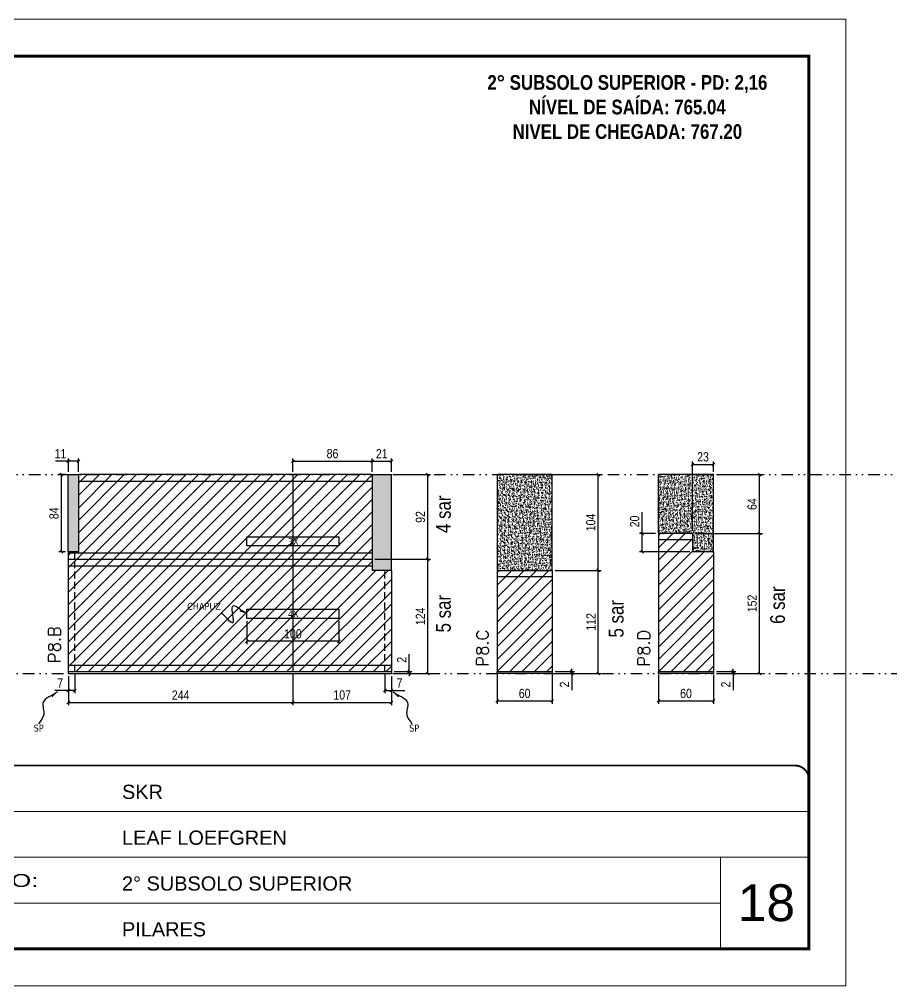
# Model space of a CAD drawing. Extents: x 13741 to 27878, y -21631 to 6985.
# Drawn here: x 16599 to 17547, y 1340 to 2390 of the extents above; entities that cross this region are included whole.
import ezdxf

# ---------------------------------------------------------------- set-up
doc = ezdxf.new("R2010")
doc.units = 0
for name, pattern in [('CONTINUO', [0]), ('DASHED', [0.75, 0.5, -0.25]), ('DIVIDE2', [0.625, 0.25, -0.125, 0, -0.125, 0, -0.125]), ('HIDDEN', [0.375, 0.25, -0.125])]:
    doc.linetypes.add(name, pattern=pattern)
for name, color, linetype, lineweight in [('CARIMBO', 255, 'Continuous', 9), ('Folhas', 255, 'Continuous', 9), ('Hachura', 251, 'Continuous', 9), ('SARRAFO DE PRESSAO', 251, 'DASHED', 9), ('Texto Seção', 7, 'Continuous', 15)]:
    doc.layers.add(name, color=color, linetype=linetype, lineweight=lineweight)
for name, color, linetype in [('COTA', 241, 'Continuous'), ('NOMENCLATURA', 7, 'Continuous'), ('Nível', 160, 'Continuous'), ('Painéis', 200, 'Continuous'), ('SARR_2.2x10', 60, 'Continuous'), ('SARR_2.2x7', 40, 'Continuous'), ('Sarrafo de Pressão', 42, 'HIDDEN'), ('texto', 7, 'Continuous')]:
    doc.layers.add(name, color=color, linetype=linetype)
doc.styles.add('ARIAL', font='arial.ttf')
doc.styles.add('ARIAL_NARROW', font='ARIALN.TTF', dxfattribs={"height": 0.2})
doc.styles.add('COTA TECNICA', font='techl___.ttf', dxfattribs={"height": 10})
doc.styles.add('COTA TECNICA-50', font='techl___.ttf', dxfattribs={"height": 10})
doc.styles.add('REGUA-120', font='ROMANS.shx', dxfattribs={"height": 15})
doc.styles.add('ROMANC', font='techb___.ttf', dxfattribs={"height": 2.5})
doc.styles.get("Standard").update_dxf_attribs({"font": 'arial.ttf'})
doc.styles.add('Tecnologia', font='')
doc.styles.get('Tecnologia').set_extended_font_data('Forgotten Futurist')
doc.dimstyles.new('COTA PAINEL-50', dxfattribs={"dimtxt": 10, "dimasz": 3, "dimexe": 3, "dimexo": 3, "dimgap": 3, "dimtad": 1, "dimdec": 1, "dimzin": 12, "dimdsep": 46, "dimtxsty": 'COTA TECNICA-50', "dimblk1": 'OBLIQUE', "dimblk2": 'OBLIQUE', "dimsah": 1, "dimcen": 0.9, "dimclrd": 4, "dimclre": 4, "dimclrt": 240, "dimadec": 1, "dimazin": 3, "dimtfac": 1, "dimtdec": 1, "dimtmove": 0, "dimatfit": 3, "dimfxl": 1, "dimtolj": 1, "dimtzin": 12, "dimarcsym": 0})
doc.dimstyles.new('PAINEL', dxfattribs={"dimtxt": 10, "dimasz": 3, "dimexe": 3, "dimexo": 3, "dimgap": 3, "dimtad": 1, "dimdec": 1, "dimzin": 12, "dimdsep": 46, "dimtxsty": 'COTA TECNICA', "dimblk1": 'OBLIQUE', "dimblk2": 'OBLIQUE', "dimsah": 1, "dimcen": 0.9, "dimclrd": 4, "dimclre": 4, "dimclrt": 240, "dimadec": 1, "dimazin": 3, "dimtfac": 1, "dimtdec": 1, "dimtmove": 0, "dimatfit": 3, "dimfxl": 1, "dimtolj": 1, "dimtzin": 12, "dimarcsym": 0})
doc.dimstyles.get("Standard").update_dxf_attribs({"dimtxt": 0.18, "dimasz": 0.18, "dimexe": 0.18, "dimexo": 0.0625, "dimgap": 0.09, "dimtad": 0, "dimtih": 1, "dimtoh": 1, "dimdec": 4, "dimzin": 0, "dimdsep": 46, "dimtxsty": 'Standard', "dimcen": 0.09, "dimadec": 0, "dimazin": 0, "dimtfac": 1, "dimtdec": 4, "dimtofl": 0, "dimtmove": 0, "dimatfit": 3, "dimfxl": 1, "dimtolj": 1, "dimtzin": 0, "dimarcsym": 0})

# ---------------------------------------------------------------- blocks, each defined once
blk = doc.blocks.new('9999999999')
at = {"color": 30, "linetype": 'CONTINUO'}
for p, q in [((98564.6, 34230.2), (98564.6, 34429.4)), ((98564.6, 34379.6), (99584, 34379.6)), ((98564.6, 34329.8), (99488, 34329.8)), ((99584, 34329.8), (99488, 34329.8)), ((99488, 34329.8), (99488, 34230.2)), ((98564.6, 34280), (99488, 34280))]:
    blk.add_line(p, q, dxfattribs=at)
at = {"color": 30, "linetype": 'CONTINUO', "const_width": 2}
blk.add_lwpolyline([(99584, 34230.2), (99584, 34414.4, 0.414214), (99569, 34429.4), (98229, 34429.4, 0.414214), (98214, 34414.4), (98214, 34245.2, 0.414214), (98229, 34230.2), (99584, 34230.2)], format="xyb", dxfattribs=at)
at = {"layer": 'Folhas'}
blk.add_lwpolyline([(98139, 34190.2), (99624, 34190.2), (99624, 35240.2), (98139, 35240.2)], close=True, dxfattribs=at)
at = {"layer": 'Folhas', "color": 30, "const_width": 3}
blk.add_lwpolyline([(98214, 34230.2), (99584, 34230.2), (99584, 35200.2), (98214, 35200.2)], close=True, dxfattribs=at)
at = {"color": 7, "linetype": 'Continuous', "ltscale": 5, "style": 'ARIAL'}
for s, height, p in [('SKR', 15.48, (98837.7, 34393.1)), ('LEAF LOEFGREN', 15.483, (98837.7, 34343.3)), ('2° SUBSOLO SUPERIOR', 15.483, (98837.7, 34293.5)), ('NOVA SISTEMAS CONSTRUTIVOS', 11.059, (98263.2, 34267.2)), ('PILARES', 15.48, (98837.7, 34243.7))]:
    blk.add_text(s, height=height, dxfattribs=at).set_placement(p)
at = {"layer": 'Folhas', "color": 7, "style": 'Tecnologia', "width": 1.5}
for s, p in [('CLIENTE:', (98573.7, 34397.2)), ('OBRA:', (98573.7, 34347.3)), ('PAVIMENTO:', (98573.7, 34297.5)), ('PROJETO:', (98573.7, 34247.7))]:
    blk.add_text(s, height=14, dxfattribs=at).set_placement(p)
blk = doc.blocks.new('_Oblique')
at = {"color": 0, "linetype": 'ByBlock', "lineweight": -2}
blk.add_line((-0.5, -0.5), (0.5, 0.5), dxfattribs=at)
blk = doc.blocks.new('*D1242')
at = {"layer": 'COTA', "color": 4, "lineweight": -2, "transparency": 16777216}
for p, q in [((16652.4, 1676.7), (16652.4, 1658.2)), ((16659.4, 1678.7), (16659.4, 1658.2)), ((16652.4, 1661.2), (16637.6, 1661.2)), ((16659.4, 1661.2), (16652.4, 1661.2))]:
    blk.add_line(p, q, dxfattribs=at)
at = {"layer": 'Defpoints', "color": 0, "transparency": 16777216}
for p in [(16659.4, 1681.7), (16652.4, 1679.7), (16652.4, 1661.2)]:
    blk.add_point(p, dxfattribs=at)
at = {"layer": 'COTA', "color": 4, "lineweight": -2, "transparency": 16777216, "xscale": 3, "yscale": 3, "zscale": 3, "rotation": 180}
blk.add_blockref('_Oblique', (16652.4, 1661.2), dxfattribs=at)
at = {"layer": 'COTA', "color": 4, "lineweight": -2, "transparency": 16777216, "xscale": 3, "yscale": 3, "zscale": 3}
blk.add_blockref('_Oblique', (16659.4, 1661.2), dxfattribs=at)
at = {"layer": 'COTA', "color": 240, "transparency": 16777216, "insert": (16643.5, 1669.3), "char_height": 10, "attachment_point": 5, "style": 'COTA TECNICA-50'}
blk.add_mtext('\\A1;7', dxfattribs=at)
blk = doc.blocks.new('*D1243')
at = {"layer": 'COTA', "color": 4, "lineweight": -2, "transparency": 16777216}
for p, q in [((16996.4, 1678.7), (16996.4, 1658.2)), ((17003.4, 1676.7), (17003.4, 1658.2)), ((16996.4, 1661.2), (17003.4, 1661.2)), ((17003.4, 1661.2), (17018.1, 1661.2))]:
    blk.add_line(p, q, dxfattribs=at)
at = {"layer": 'Defpoints', "color": 0, "transparency": 16777216}
for p in [(16996.4, 1681.7), (17003.4, 1679.7), (17003.4, 1661.2)]:
    blk.add_point(p, dxfattribs=at)
at = {"layer": 'COTA', "color": 4, "lineweight": -2, "transparency": 16777216, "xscale": 3, "yscale": 3, "zscale": 3, "rotation": 180}
blk.add_blockref('_Oblique', (16996.4, 1661.2), dxfattribs=at)
at = {"layer": 'COTA', "color": 4, "lineweight": -2, "transparency": 16777216, "xscale": 3, "yscale": 3, "zscale": 3}
blk.add_blockref('_Oblique', (17003.4, 1661.2), dxfattribs=at)
at = {"layer": 'COTA', "color": 240, "transparency": 16777216, "insert": (17012.2, 1669.3), "char_height": 10, "attachment_point": 5, "style": 'COTA TECNICA-50'}
blk.add_mtext('\\A1;7', dxfattribs=at)
blk = doc.blocks.new('*D1244')
at = {"layer": 'COTA', "color": 4, "lineweight": -2, "transparency": 16777216}
for p, q in [((17006.4, 1895.7), (17046, 1895.7)), ((17043, 1803.7), (17043, 1895.7)), ((16985.4, 1803.7), (17046, 1803.7))]:
    blk.add_line(p, q, dxfattribs=at)
at = {"layer": 'Defpoints', "color": 0, "transparency": 16777216}
for p in [(17003.4, 1895.7), (17043, 1895.7), (16982.4, 1803.7)]:
    blk.add_point(p, dxfattribs=at)
at = {"layer": 'COTA', "color": 4, "lineweight": -2, "transparency": 16777216, "xscale": 3, "yscale": 3, "zscale": 3}
for p, rotation in [((17043, 1895.7), 90), ((17043, 1803.7), 270)]:
    blk.add_blockref('_Oblique', p, dxfattribs=dict(at, rotation=rotation))
at = {"layer": 'COTA', "color": 240, "transparency": 16777216, "insert": (17034.9, 1849.7), "char_height": 10, "attachment_point": 5, "rotation": 90, "style": 'COTA TECNICA-50'}
blk.add_mtext('\\A1;92', dxfattribs=at)
blk = doc.blocks.new('*D1245')
at = {"layer": 'COTA', "color": 4, "lineweight": -2, "transparency": 16777216}
for p, q in [((17022.6, 1681.7), (17022.6, 1700.5)), ((17006.4, 1681.7), (17025.6, 1681.7)), ((17022.6, 1679.7), (17022.6, 1681.7)), ((17006.4, 1679.7), (17025.6, 1679.7)), ((17022.6, 1679.7), (17022.6, 1676.7))]:
    blk.add_line(p, q, dxfattribs=at)
at = {"layer": 'Defpoints', "color": 0, "transparency": 16777216}
for p in [(17003.4, 1681.7), (17003.4, 1679.7), (17022.6, 1679.7)]:
    blk.add_point(p, dxfattribs=at)
at = {"layer": 'COTA', "color": 4, "lineweight": -2, "transparency": 16777216, "xscale": 3, "yscale": 3, "zscale": 3}
for p, rotation in [((17022.6, 1681.7), 270), ((17022.6, 1679.7), 90)]:
    blk.add_blockref('_Oblique', p, dxfattribs=dict(at, rotation=rotation))
at = {"layer": 'COTA', "color": 240, "transparency": 16777216, "insert": (17014.6, 1694.5), "char_height": 10, "attachment_point": 5, "rotation": 90, "style": 'COTA TECNICA-50'}
blk.add_mtext('\\A1;2', dxfattribs=at)
blk = doc.blocks.new('*D1246')
at = {"layer": 'COTA', "color": 4, "lineweight": -2, "transparency": 16777216}
for p, q in [((16652.4, 1676.7), (16652.4, 1645.2)), ((16896.4, 1678.7), (16896.4, 1645.2)), ((16652.4, 1648.2), (16896.4, 1648.2))]:
    blk.add_line(p, q, dxfattribs=at)
at = {"layer": 'Defpoints', "color": 0, "transparency": 16777216}
for p in [(16896.4, 1681.7), (16652.4, 1679.7), (16896.4, 1648.2)]:
    blk.add_point(p, dxfattribs=at)
at = {"layer": 'COTA', "color": 4, "lineweight": -2, "transparency": 16777216, "xscale": 3, "yscale": 3, "zscale": 3, "rotation": 180}
blk.add_blockref('_Oblique', (16652.4, 1648.2), dxfattribs=at)
at = {"layer": 'COTA', "color": 4, "lineweight": -2, "transparency": 16777216, "xscale": 3, "yscale": 3, "zscale": 3}
blk.add_blockref('_Oblique', (16896.4, 1648.2), dxfattribs=at)
at = {"layer": 'COTA', "color": 240, "transparency": 16777216, "insert": (16774.4, 1656.2), "char_height": 10, "attachment_point": 5, "style": 'COTA TECNICA-50'}
blk.add_mtext('\\A1;244', dxfattribs=at)
blk = doc.blocks.new('*D1247')
at = {"layer": 'COTA', "color": 4, "lineweight": -2, "transparency": 16777216}
for p, q in [((16896.4, 1678.7), (16896.4, 1645.2)), ((17003.4, 1676.7), (17003.4, 1645.2)), ((16896.4, 1648.2), (17003.4, 1648.2))]:
    blk.add_line(p, q, dxfattribs=at)
at = {"layer": 'Defpoints', "color": 0, "transparency": 16777216}
for p in [(16896.4, 1681.7), (17003.4, 1679.7), (17003.4, 1648.2)]:
    blk.add_point(p, dxfattribs=at)
at = {"layer": 'COTA', "color": 4, "lineweight": -2, "transparency": 16777216, "xscale": 3, "yscale": 3, "zscale": 3, "rotation": 180}
blk.add_blockref('_Oblique', (16896.4, 1648.2), dxfattribs=at)
at = {"layer": 'COTA', "color": 4, "lineweight": -2, "transparency": 16777216, "xscale": 3, "yscale": 3, "zscale": 3}
blk.add_blockref('_Oblique', (17003.4, 1648.2), dxfattribs=at)
at = {"layer": 'COTA', "color": 240, "transparency": 16777216, "insert": (16949.9, 1656.3), "char_height": 10, "attachment_point": 5, "style": 'COTA TECNICA-50'}
blk.add_mtext('\\A1;107', dxfattribs=at)
blk = doc.blocks.new('*D1248')
at = {"layer": 'COTA', "color": 4, "linetype": 'ByBlock', "lineweight": -2, "transparency": 16777216}
for p, q in [((16846.4, 1736.6), (16846.4, 1711.6)), ((16946.4, 1736.6), (16946.4, 1711.6)), ((16946.4, 1714.6), (16846.4, 1714.6))]:
    blk.add_line(p, q, dxfattribs=at)
at = {"layer": 'Defpoints', "color": 0, "linetype": 'ByBlock', "transparency": 16777216}
for p in [(16846.4, 1739.6), (16946.4, 1739.6), (16846.4, 1714.6)]:
    blk.add_point(p, dxfattribs=at)
at = {"layer": 'COTA', "color": 4, "linetype": 'ByBlock', "lineweight": -2, "transparency": 16777216, "xscale": 3, "yscale": 3, "zscale": 3, "rotation": 180}
blk.add_blockref('_Oblique', (16846.4, 1714.6), dxfattribs=at)
at = {"layer": 'COTA', "color": 4, "linetype": 'ByBlock', "lineweight": -2, "transparency": 16777216, "xscale": 3, "yscale": 3, "zscale": 3}
blk.add_blockref('_Oblique', (16946.4, 1714.6), dxfattribs=at)
at = {"layer": 'COTA', "color": 240, "linetype": 'ByBlock', "transparency": 16777216, "insert": (16896.4, 1722.7), "char_height": 10, "attachment_point": 5, "style": 'COTA TECNICA'}
blk.add_mtext('\\A1;100', dxfattribs=at)
blk = doc.blocks.new('*D1249')
at = {"layer": 'COTA', "color": 4, "lineweight": -2, "transparency": 16777216}
for p, q in [((16985.4, 1803.7), (17046, 1803.7)), ((17043, 1679.7), (17043, 1803.7)), ((17006.4, 1679.7), (17046, 1679.7))]:
    blk.add_line(p, q, dxfattribs=at)
at = {"layer": 'Defpoints', "color": 0, "transparency": 16777216}
for p in [(16982.4, 1803.7), (17043, 1803.7), (17003.4, 1679.7)]:
    blk.add_point(p, dxfattribs=at)
at = {"layer": 'COTA', "color": 4, "lineweight": -2, "transparency": 16777216, "xscale": 3, "yscale": 3, "zscale": 3}
for p, rotation in [((17043, 1803.7), 90), ((17043, 1679.7), 270)]:
    blk.add_blockref('_Oblique', p, dxfattribs=dict(at, rotation=rotation))
at = {"layer": 'COTA', "color": 240, "transparency": 16777216, "insert": (17034.9, 1741.7), "char_height": 10, "attachment_point": 5, "rotation": 90, "style": 'COTA TECNICA'}
blk.add_mtext('\\A1;124', dxfattribs=at)
blk = doc.blocks.new('*D1250')
at = {"layer": 'COTA', "color": 4, "lineweight": -2, "transparency": 16777216}
for p, q in [((16896.4, 1898.7), (16896.4, 1913.4)), ((16982.4, 1898.7), (16982.4, 1913.4)), ((16896.4, 1910.4), (16982.4, 1910.4))]:
    blk.add_line(p, q, dxfattribs=at)
at = {"layer": 'Defpoints', "color": 0, "transparency": 16777216}
for p in [(16982.4, 1910.4), (16896.4, 1895.7), (16982.4, 1895.7)]:
    blk.add_point(p, dxfattribs=at)
at = {"layer": 'COTA', "color": 4, "lineweight": -2, "transparency": 16777216, "xscale": 3, "yscale": 3, "zscale": 3, "rotation": 180}
blk.add_blockref('_Oblique', (16896.4, 1910.4), dxfattribs=at)
at = {"layer": 'COTA', "color": 4, "lineweight": -2, "transparency": 16777216, "xscale": 3, "yscale": 3, "zscale": 3}
blk.add_blockref('_Oblique', (16982.4, 1910.4), dxfattribs=at)
at = {"layer": 'COTA', "color": 240, "transparency": 16777216, "insert": (16939.4, 1918.5), "char_height": 10, "attachment_point": 5, "style": 'COTA TECNICA'}
blk.add_mtext('\\A1;86', dxfattribs=at)
blk = doc.blocks.new('*D1251')
at = {"layer": 'COTA', "color": 4, "lineweight": -2, "transparency": 16777216}
for p, q in [((16982.4, 1898.7), (16982.4, 1913.4)), ((17003.4, 1898.7), (17003.4, 1913.4)), ((16982.4, 1910.4), (17003.4, 1910.4))]:
    blk.add_line(p, q, dxfattribs=at)
at = {"layer": 'Defpoints', "color": 0, "transparency": 16777216}
for p in [(17003.4, 1910.4), (16982.4, 1895.7), (17003.4, 1895.7)]:
    blk.add_point(p, dxfattribs=at)
at = {"layer": 'COTA', "color": 4, "lineweight": -2, "transparency": 16777216, "xscale": 3, "yscale": 3, "zscale": 3, "rotation": 180}
blk.add_blockref('_Oblique', (16982.4, 1910.4), dxfattribs=at)
at = {"layer": 'COTA', "color": 4, "lineweight": -2, "transparency": 16777216, "xscale": 3, "yscale": 3, "zscale": 3}
blk.add_blockref('_Oblique', (17003.4, 1910.4), dxfattribs=at)
at = {"layer": 'COTA', "color": 240, "transparency": 16777216, "insert": (16992.9, 1918.4), "char_height": 10, "attachment_point": 5, "style": 'COTA TECNICA'}
blk.add_mtext('\\A1;21', dxfattribs=at)
blk = doc.blocks.new('*D1252')
at = {"layer": 'COTA', "color": 4, "lineweight": -2, "transparency": 16777216}
for p, q in [((16652.4, 1898.7), (16652.4, 1913.4)), ((16663.4, 1898.7), (16663.4, 1913.4)), ((16652.4, 1910.4), (16638.3, 1910.4)), ((16663.4, 1910.4), (16652.4, 1910.4))]:
    blk.add_line(p, q, dxfattribs=at)
at = {"layer": 'Defpoints', "color": 0, "transparency": 16777216}
for p in [(16652.4, 1910.4), (16652.4, 1895.7), (16663.4, 1895.7)]:
    blk.add_point(p, dxfattribs=at)
at = {"layer": 'COTA', "color": 4, "lineweight": -2, "transparency": 16777216, "xscale": 3, "yscale": 3, "zscale": 3, "rotation": 180}
blk.add_blockref('_Oblique', (16652.4, 1910.4), dxfattribs=at)
at = {"layer": 'COTA', "color": 4, "lineweight": -2, "transparency": 16777216, "xscale": 3, "yscale": 3, "zscale": 3}
blk.add_blockref('_Oblique', (16663.4, 1910.4), dxfattribs=at)
at = {"layer": 'COTA', "color": 240, "transparency": 16777216, "insert": (16643.8, 1918.4), "char_height": 10, "attachment_point": 5, "style": 'COTA TECNICA'}
blk.add_mtext('\\A1;11', dxfattribs=at)
blk = doc.blocks.new('*D1253')
at = {"layer": 'COTA', "color": 4, "lineweight": -2, "transparency": 16777216}
for p, q in [((16649.4, 1895.7), (16641.9, 1895.7)), ((16644.9, 1811.7), (16644.9, 1895.7)), ((16649.4, 1811.7), (16641.9, 1811.7))]:
    blk.add_line(p, q, dxfattribs=at)
at = {"layer": 'Defpoints', "color": 0, "transparency": 16777216}
for p in [(16644.9, 1895.7), (16652.4, 1895.7), (16652.4, 1811.7)]:
    blk.add_point(p, dxfattribs=at)
at = {"layer": 'COTA', "color": 4, "lineweight": -2, "transparency": 16777216, "xscale": 3, "yscale": 3, "zscale": 3}
for p, rotation in [((16644.9, 1895.7), 90), ((16644.9, 1811.7), 270)]:
    blk.add_blockref('_Oblique', p, dxfattribs=dict(at, rotation=rotation))
at = {"layer": 'COTA', "color": 240, "transparency": 16777216, "insert": (16636.8, 1853.7), "char_height": 10, "attachment_point": 5, "rotation": 90, "style": 'COTA TECNICA'}
blk.add_mtext('\\A1;84', dxfattribs=at)
blk = doc.blocks.new('*D1255')
at = {"layer": 'COTA', "color": 4, "lineweight": -2, "transparency": 16777216}
for p, q in [((17118.2, 1678.7), (17118.2, 1646.8)), ((17178.2, 1678.7), (17178.2, 1646.8)), ((17118.2, 1649.8), (17178.2, 1649.8))]:
    blk.add_line(p, q, dxfattribs=at)
at = {"layer": 'Defpoints', "color": 0, "transparency": 16777216}
for p in [(17118.2, 1681.7), (17178.2, 1681.7), (17178.2, 1649.8)]:
    blk.add_point(p, dxfattribs=at)
at = {"layer": 'COTA', "color": 4, "lineweight": -2, "transparency": 16777216, "xscale": 3, "yscale": 3, "zscale": 3, "rotation": 180}
blk.add_blockref('_Oblique', (17118.2, 1649.8), dxfattribs=at)
at = {"layer": 'COTA', "color": 4, "lineweight": -2, "transparency": 16777216, "xscale": 3, "yscale": 3, "zscale": 3}
blk.add_blockref('_Oblique', (17178.2, 1649.8), dxfattribs=at)
at = {"layer": 'COTA', "color": 240, "transparency": 16777216, "insert": (17148.2, 1657.9), "char_height": 10, "attachment_point": 5, "style": 'COTA TECNICA'}
blk.add_mtext('\\A1;60', dxfattribs=at)
blk = doc.blocks.new('*D1256')
at = {"layer": 'COTA', "color": 4, "lineweight": -2, "transparency": 16777216}
for p, q in [((17181.2, 1681.7), (17202.4, 1681.7)), ((17199.4, 1681.7), (17199.4, 1684.7)), ((17199.4, 1681.7), (17199.4, 1679.7)), ((17181.2, 1679.7), (17202.4, 1679.7)), ((17199.4, 1679.7), (17199.4, 1661.6))]:
    blk.add_line(p, q, dxfattribs=at)
at = {"layer": 'Defpoints', "color": 0, "transparency": 16777216}
for p in [(17178.2, 1681.7), (17199.4, 1681.7), (17178.2, 1679.7)]:
    blk.add_point(p, dxfattribs=at)
at = {"layer": 'COTA', "color": 4, "lineweight": -2, "transparency": 16777216, "xscale": 3, "yscale": 3, "zscale": 3}
for p, rotation in [((17199.4, 1681.7), 270), ((17199.4, 1679.7), 90)]:
    blk.add_blockref('_Oblique', p, dxfattribs=dict(at, rotation=rotation))
at = {"layer": 'COTA', "color": 240, "transparency": 16777216, "insert": (17191.4, 1667.7), "char_height": 10, "attachment_point": 5, "rotation": 90, "style": 'COTA TECNICA-50'}
blk.add_mtext('\\A1;2', dxfattribs=at)
blk = doc.blocks.new('*D1257')
at = {"layer": 'COTA', "color": 4, "lineweight": -2, "transparency": 16777216}
for p, q in [((17181.2, 1791.7), (17231.2, 1791.7)), ((17228.2, 1679.7), (17228.2, 1791.7)), ((17181.2, 1679.7), (17231.2, 1679.7))]:
    blk.add_line(p, q, dxfattribs=at)
at = {"layer": 'Defpoints', "color": 0, "transparency": 16777216}
for p in [(17178.2, 1791.7), (17228.2, 1791.7), (17178.2, 1679.7)]:
    blk.add_point(p, dxfattribs=at)
at = {"layer": 'COTA', "color": 4, "lineweight": -2, "transparency": 16777216, "xscale": 3, "yscale": 3, "zscale": 3}
for p, rotation in [((17228.2, 1791.7), 90), ((17228.2, 1679.7), 270)]:
    blk.add_blockref('_Oblique', p, dxfattribs=dict(at, rotation=rotation))
at = {"layer": 'COTA', "color": 240, "transparency": 16777216, "insert": (17220.2, 1735.7), "char_height": 10, "attachment_point": 5, "rotation": 90, "style": 'COTA TECNICA-50'}
blk.add_mtext('\\A1;112', dxfattribs=at)
blk = doc.blocks.new('*D1258')
at = {"layer": 'COTA', "color": 4, "lineweight": -2, "transparency": 16777216}
for p, q in [((17293.5, 1678.7), (17293.5, 1646.8)), ((17353.5, 1678.7), (17353.5, 1646.8)), ((17293.5, 1649.8), (17353.5, 1649.8))]:
    blk.add_line(p, q, dxfattribs=at)
at = {"layer": 'Defpoints', "color": 0, "transparency": 16777216}
for p in [(17293.5, 1681.7), (17353.5, 1681.7), (17353.5, 1649.8)]:
    blk.add_point(p, dxfattribs=at)
at = {"layer": 'COTA', "color": 4, "lineweight": -2, "transparency": 16777216, "xscale": 3, "yscale": 3, "zscale": 3, "rotation": 180}
blk.add_blockref('_Oblique', (17293.5, 1649.8), dxfattribs=at)
at = {"layer": 'COTA', "color": 4, "lineweight": -2, "transparency": 16777216, "xscale": 3, "yscale": 3, "zscale": 3}
blk.add_blockref('_Oblique', (17353.5, 1649.8), dxfattribs=at)
at = {"layer": 'COTA', "color": 240, "transparency": 16777216, "insert": (17323.5, 1657.9), "char_height": 10, "attachment_point": 5, "style": 'COTA TECNICA'}
blk.add_mtext('\\A1;60', dxfattribs=at)
blk = doc.blocks.new('*D1259')
at = {"layer": 'COTA', "color": 4, "lineweight": -2, "transparency": 16777216}
for p, q in [((17356.5, 1681.7), (17377.7, 1681.7)), ((17374.7, 1681.7), (17374.7, 1684.7)), ((17374.7, 1681.7), (17374.7, 1679.7)), ((17356.5, 1679.7), (17377.7, 1679.7)), ((17374.7, 1679.7), (17374.7, 1661.6))]:
    blk.add_line(p, q, dxfattribs=at)
at = {"layer": 'Defpoints', "color": 0, "transparency": 16777216}
for p in [(17353.5, 1681.7), (17374.7, 1681.7), (17353.5, 1679.7)]:
    blk.add_point(p, dxfattribs=at)
at = {"layer": 'COTA', "color": 4, "lineweight": -2, "transparency": 16777216, "xscale": 3, "yscale": 3, "zscale": 3}
for p, rotation in [((17374.7, 1681.7), 270), ((17374.7, 1679.7), 90)]:
    blk.add_blockref('_Oblique', p, dxfattribs=dict(at, rotation=rotation))
at = {"layer": 'COTA', "color": 240, "transparency": 16777216, "insert": (17366.7, 1667.7), "char_height": 10, "attachment_point": 5, "rotation": 90, "style": 'COTA TECNICA-50'}
blk.add_mtext('\\A1;2', dxfattribs=at)
blk = doc.blocks.new('*D1254')
at = {"layer": 'COTA', "color": 4, "lineweight": -2, "transparency": 16777216}
for p, q in [((17333.5, 1831.7), (17406.5, 1831.7)), ((17403.5, 1679.7), (17403.5, 1831.7)), ((17356.5, 1679.7), (17406.5, 1679.7))]:
    blk.add_line(p, q, dxfattribs=at)
at = {"layer": 'Defpoints', "color": 0, "transparency": 16777216}
for p in [(17330.5, 1831.7), (17403.5, 1831.7), (17353.5, 1679.7)]:
    blk.add_point(p, dxfattribs=at)
at = {"layer": 'COTA', "color": 4, "lineweight": -2, "transparency": 16777216, "xscale": 3, "yscale": 3, "zscale": 3}
for p, rotation in [((17403.5, 1831.7), 90), ((17403.5, 1679.7), 270)]:
    blk.add_blockref('_Oblique', p, dxfattribs=dict(at, rotation=rotation))
at = {"layer": 'COTA', "color": 240, "transparency": 16777216, "insert": (17395.4, 1755.7), "char_height": 10, "attachment_point": 5, "rotation": 90, "style": 'COTA TECNICA-50'}
blk.add_mtext('\\A1;152', dxfattribs=at)
blk = doc.blocks.new('*D1260')
at = {"layer": 'COTA', "color": 4, "lineweight": -2, "transparency": 16777216}
for p, q in [((17181.2, 1895.7), (17231.2, 1895.7)), ((17228.2, 1791.7), (17228.2, 1895.7)), ((17181.2, 1791.7), (17231.2, 1791.7))]:
    blk.add_line(p, q, dxfattribs=at)
at = {"layer": 'Defpoints', "color": 0, "transparency": 16777216}
for p in [(17178.2, 1895.7), (17228.2, 1895.7), (17178.2, 1791.7)]:
    blk.add_point(p, dxfattribs=at)
at = {"layer": 'COTA', "color": 4, "lineweight": -2, "transparency": 16777216, "xscale": 3, "yscale": 3, "zscale": 3}
for p, rotation in [((17228.2, 1895.7), 90), ((17228.2, 1791.7), 270)]:
    blk.add_blockref('_Oblique', p, dxfattribs=dict(at, rotation=rotation))
at = {"layer": 'COTA', "color": 240, "transparency": 16777216, "insert": (17220.1, 1843.7), "char_height": 10, "attachment_point": 5, "rotation": 90, "style": 'COTA TECNICA'}
blk.add_mtext('\\A1;104', dxfattribs=at)
blk = doc.blocks.new('*D1261')
at = {"layer": 'COTA', "color": 4, "lineweight": -2, "transparency": 16777216}
for p, q in [((17356.5, 1895.7), (17406.5, 1895.7)), ((17403.5, 1831.7), (17403.5, 1895.7)), ((17333.5, 1831.7), (17406.5, 1831.7))]:
    blk.add_line(p, q, dxfattribs=at)
at = {"layer": 'Defpoints', "color": 0, "transparency": 16777216}
for p in [(17353.5, 1895.7), (17403.5, 1895.7), (17330.5, 1831.7)]:
    blk.add_point(p, dxfattribs=at)
at = {"layer": 'COTA', "color": 4, "lineweight": -2, "transparency": 16777216, "xscale": 3, "yscale": 3, "zscale": 3}
for p, rotation in [((17403.5, 1895.7), 90), ((17403.5, 1831.7), 270)]:
    blk.add_blockref('_Oblique', p, dxfattribs=dict(at, rotation=rotation))
at = {"layer": 'COTA', "color": 240, "transparency": 16777216, "insert": (17395.4, 1863.7), "char_height": 10, "attachment_point": 5, "rotation": 90, "style": 'COTA TECNICA'}
blk.add_mtext('\\A1;64', dxfattribs=at)
blk = doc.blocks.new('*D1262')
at = {"layer": 'COTA', "color": 4, "lineweight": -2, "transparency": 16777216}
for p, q in [((17275.9, 1831.7), (17275.9, 1854.9)), ((17290.5, 1831.7), (17272.9, 1831.7)), ((17275.9, 1811.7), (17275.9, 1831.7)), ((17327.5, 1811.7), (17272.9, 1811.7))]:
    blk.add_line(p, q, dxfattribs=at)
at = {"layer": 'Defpoints', "color": 0, "transparency": 16777216}
for p in [(17275.9, 1831.7), (17293.5, 1831.7), (17330.5, 1811.7)]:
    blk.add_point(p, dxfattribs=at)
at = {"layer": 'COTA', "color": 4, "lineweight": -2, "transparency": 16777216, "xscale": 3, "yscale": 3, "zscale": 3}
for p, rotation in [((17275.9, 1831.7), 90), ((17275.9, 1811.7), 270)]:
    blk.add_blockref('_Oblique', p, dxfattribs=dict(at, rotation=rotation))
at = {"layer": 'COTA', "color": 240, "transparency": 16777216, "insert": (17267.8, 1844.8), "char_height": 10, "attachment_point": 5, "rotation": 90, "style": 'COTA TECNICA'}
blk.add_mtext('\\A1;20', dxfattribs=at)
blk = doc.blocks.new('*D2243')
at = {"layer": 'COTA', "color": 4, "lineweight": -2, "transparency": 16777216}
for p, q in [((17330.5, 1834.7), (17330.5, 1909.8)), ((17330.5, 1906.8), (17353.5, 1906.8)), ((17353.5, 1898.7), (17353.5, 1909.8))]:
    blk.add_line(p, q, dxfattribs=at)
at = {"layer": 'Defpoints', "color": 0, "transparency": 16777216}
for p in [(17353.5, 1906.8), (17353.5, 1895.7), (17330.5, 1831.7)]:
    blk.add_point(p, dxfattribs=at)
at = {"layer": 'COTA', "color": 4, "lineweight": -2, "transparency": 16777216, "xscale": 3, "yscale": 3, "zscale": 3, "rotation": 180}
blk.add_blockref('_Oblique', (17330.5, 1906.8), dxfattribs=at)
at = {"layer": 'COTA', "color": 4, "lineweight": -2, "transparency": 16777216, "xscale": 3, "yscale": 3, "zscale": 3}
blk.add_blockref('_Oblique', (17353.5, 1906.8), dxfattribs=at)
at = {"layer": 'COTA', "color": 240, "transparency": 16777216, "insert": (17342, 1915), "char_height": 10, "attachment_point": 5, "style": 'COTA TECNICA'}
blk.add_mtext('\\A1;23', dxfattribs=at)

msp = doc.modelspace()

# ---------------------------------------------------------------- hatches: boundary and pattern name
at = {"layer": 'COTA'}
h = msp.add_hatch(dxfattribs=at)
h.set_pattern_fill('AR-CONC', color=256, scale=0.03)
h.paths.add_polyline_path([(16652.36, 1811.71), (16663.36, 1811.71), (16663.36, 1895.71), (16652.36, 1895.71)])
h.paths.add_polyline_path([(16982.36, 1895.71), (16982.36, 1871.71), (16982.36, 1791.71), (17003.36, 1791.71), (17003.36, 1895.71)])
h = msp.add_hatch(dxfattribs=at)
h.set_pattern_fill('AR-CONC', color=256, scale=0.03)
h.paths.add_polyline_path([(17178.25, 1895.71), (17118.25, 1895.71), (17118.25, 1791.71), (17178.25, 1791.71)])
h = msp.add_hatch(dxfattribs=at)
h.set_pattern_fill('AR-CONC', color=256, scale=0.03)
h.paths.add_polyline_path([(17353.53, 1895.71), (17293.53, 1895.71), (17293.53, 1831.71), (17330.53, 1831.71), (17330.53, 1811.71), (17353.53, 1811.71)])
at = {"layer": 'Hachura', "linetype": 'ByBlock'}
h = msp.add_hatch(dxfattribs=at)
h.set_pattern_fill('ANSI31', color=256, scale=3)
h.paths.add_polyline_path([(16896.36, 1803.71), (16896.36, 1895.71), (16663.36, 1895.71), (16663.36, 1811.71), (16652.36, 1811.71), (16652.36, 1803.71)])
h.paths.add_polyline_path([(16896.36, 1803.71), (16982.36, 1803.71), (16982.36, 1871.71), (16982.36, 1871.71), (16982.36, 1895.71), (16896.36, 1895.71)])
h.paths.add_polyline_path([(17003.36, 1791.71), (16982.36, 1791.71), (16982.36, 1803.71), (16896.36, 1803.71), (16896.36, 1681.71), (17003.36, 1681.71)])
h.paths.add_polyline_path([(16652.36, 1803.71), (16652.36, 1681.71), (16896.36, 1681.71), (16896.36, 1803.71)])
h = msp.add_hatch(dxfattribs=at)
h.set_pattern_fill('ANSI31', color=256, scale=3)
h.paths.add_polyline_path([(17353.53, 1811.71), (17330.53, 1811.71), (17330.53, 1831.71), (17293.53, 1831.71), (17293.53, 1681.71), (17353.53, 1681.71)])
h = msp.add_hatch(dxfattribs=at)
h.set_pattern_fill('ANSI31', color=256, scale=3)
h.set_pattern_definition([(45, (780.992, 0), (-6.735192, 6.735192), [])])
h.paths.add_polyline_path([(17118.25, 1791.71), (17118.25, 1681.71), (17178.25, 1681.71), (17178.25, 1791.71)])

# ---------------------------------------------------------------- linework, layer by layer
at = {"layer": 'COTA'}
for p, q in [((16652.36, 1811.71), (16652.36, 1895.71)), ((16652.36, 1895.71), (16663.36, 1895.71)), ((16982.36, 1895.71), (17003.36, 1895.71)), ((17003.36, 1791.71), (17003.36, 1895.71)), ((17353.53, 1895.71), (17293.53, 1895.71)), ((17293.53, 1831.71), (17293.53, 1895.71)), ((17353.53, 1811.71), (17353.53, 1895.71))]:
    msp.add_line(p, q, dxfattribs=at)
msp.add_lwpolyline([(17118.25, 1791.71), (17178.25, 1791.71), (17178.25, 1895.71), (17118.25, 1895.71)], close=True, dxfattribs=at)
at = {"layer": 'Nível', "color": 4, "linetype": 'DIVIDE2', "ltscale": 50}
for p, q in [((16011.97, 1895.71), (21531.15, 1895.71)), ((13741.09, 1679.71), (21531.15, 1679.71))]:
    msp.add_line(p, q, dxfattribs=at)
at = {"layer": 'Painéis'}
for p, q in [((16982.36, 1895.71), (16663.36, 1895.71)), ((16663.36, 1895.71), (16663.36, 1811.71)), ((16896.36, 1895.71), (16896.36, 1681.71)), ((16982.36, 1895.71), (16982.36, 1791.71)), ((17293.53, 1831.71), (17293.53, 1681.71)), ((17330.53, 1831.71), (17293.53, 1831.71)), ((17330.53, 1831.71), (17330.53, 1811.71)), ((16652.36, 1811.71), (16652.36, 1679.71)), ((16663.36, 1811.71), (16652.36, 1811.71)), ((17353.53, 1811.71), (17330.53, 1811.71)), ((17353.53, 1811.71), (17353.53, 1681.71)), ((16652.36, 1803.71), (16982.36, 1803.71)), ((17003.36, 1791.71), (16982.36, 1791.71)), ((17003.36, 1791.71), (17003.36, 1679.71)), ((17118.25, 1791.71), (17178.25, 1791.71)), ((17118.25, 1791.69), (17118.25, 1681.71)), ((17178.25, 1791.69), (17178.25, 1681.71)), ((16652.36, 1681.71), (17003.36, 1681.71)), ((17118.25, 1681.71), (17178.25, 1681.71)), ((17118.25, 1681.71), (17178.25, 1681.71)), ((17118.25, 1679.71), (17118.25, 1681.71)), ((17178.25, 1681.71), (17178.25, 1679.71)), ((17293.53, 1681.71), (17353.53, 1681.71)), ((17293.53, 1681.71), (17353.53, 1681.71)), ((17293.53, 1679.71), (17293.53, 1681.71)), ((17353.53, 1681.71), (17353.53, 1679.71)), ((16652.36, 1679.71), (17003.36, 1679.71)), ((17178.25, 1679.71), (17118.25, 1679.71)), ((17353.53, 1679.71), (17293.53, 1679.71))]:
    msp.add_line(p, q, dxfattribs=at)
at = {"layer": 'SARR_2.2x10'}
for points in [[(16846.36, 1828.22), (16946.36, 1828.22), (16946.36, 1818.22), (16846.36, 1818.22)], [(16846.36, 1749.55), (16946.36, 1749.55), (16946.36, 1739.55), (16846.36, 1739.55)]]:
    msp.add_lwpolyline(points, close=True, dxfattribs=at)
at = {"layer": 'SARR_2.2x7'}
for p, q in [((16663.36, 1888.71), (16896.36, 1888.71)), ((16896.36, 1888.71), (16982.36, 1888.71)), ((17330.53, 1824.71), (17293.53, 1824.71)), ((16652.36, 1810.71), (16896.36, 1810.71)), ((16896.36, 1810.71), (16982.36, 1810.71)), ((16652.36, 1796.71), (16896.36, 1796.71)), ((16896.36, 1796.71), (16982.36, 1796.71)), ((17178.25, 1784.71), (17118.25, 1784.71)), ((16652.36, 1688.71), (16896.36, 1688.71)), ((16896.36, 1688.71), (17003.36, 1688.71))]:
    msp.add_line(p, q, dxfattribs=at)
at = {"layer": 'Sarrafo de Pressão', "ltscale": 30}
for p, q in [((16659.36, 1803.71), (16659.36, 1811.71)), ((16659.36, 1681.71), (16659.36, 1803.71)), ((16996.36, 1681.71), (16996.36, 1791.71))]:
    msp.add_line(p, q, dxfattribs=at)

# ---------------------------------------------------------------- block references
at = {"layer": 'SARRAFO DE PRESSAO', "color": 6, "linetype": 'ByBlock'}
msp.add_blockref('9999999999', (-82127.01, -32849.78), dxfattribs=at)

# ---------------------------------------------------------------- texts
at = {"layer": 'CARIMBO', "style": 'ARIAL'}
msp.add_text('18', height=40, dxfattribs=at).set_placement((17379.83, 1410.57))
at = {"layer": 'NOMENCLATURA', "style": 'ARIAL_NARROW'}
for s, p in [('4 sar', (17067.88, 1832.23)), ('5 sar', (17067.88, 1724.23)), ('6 sar', (17430.92, 1733.45)), ('5 sar', (17255.63, 1718.7))]:
    msp.add_text(s, height=16, rotation=90, dxfattribs=at).set_placement(p)
at = {"layer": 'NOMENCLATURA', "color": 2, "insert": (17259.81, 2356.49), "char_height": 16, "attachment_point": 2, "style": 'ROMANC'}
msp.add_mtext_dynamic_manual_height_columns('\\P2° SUBSOLO SUPERIOR - PD: 2,16\\PNÍVEL DE SAÍDA: 765.04\\PNIVEL DE CHEGADA: 767.20', width=432.3511, gutter_width=1, heights=[0], dxfattribs=at)
at = {"layer": 'texto', "color": 0, "char_height": 7.5, "attachment_point": 5}
for s, insert in [('{\\fTahoma|b0|i0|c0|p34;\\C4;3X}', (16896.76, 1822.93)), ('{\\fTahoma|b0|i0|c0|p34;\\C4;CHAPUZ}', (16799.81, 1752.57)), ('{\\fTahoma|b0|i0|c0|p34;\\C4;4X}', (16896.76, 1744.26)), ('{\\fTahoma|b0|i0|c0|p34;\\C4;SP}', (16620.12, 1620.22)), ('{\\fTahoma|b0|i0|c0|p34;\\C4;SP}', (17028.14, 1620.22))]:
    msp.add_mtext(s, dxfattribs=dict(at, insert=insert))
at = {"layer": 'Texto Seção', "char_height": 13, "attachment_point": 7, "rotation": 90, "style": 'REGUA-120'}
for s, insert, width in [('P8.B', (16643.74, 1690.96), 285.3299), ('P8.C', (17108.8, 1687.12), 370.6998), ('P8.D', (17284.08, 1687.12), 370.6998)]:
    msp.add_mtext(s, dxfattribs=dict(at, insert=insert, width=width))

# ---------------------------------------------------------------- dimensions: what is measured, and where the dimension line sits
at = {"layer": 'COTA'}
for base, p1, p2, dimstyle, picture, middle in [((16652.36, 1910.38), (16663.36, 1895.71), (16652.36, 1895.71), 'PAINEL', '*D1252', (16643.82, 1918.44)), ((16982.36, 1910.38), (16896.36, 1895.71), (16982.36, 1895.71), 'PAINEL', '*D1250', (16939.36, 1918.51)), ((17003.36, 1910.38), (16982.36, 1895.71), (17003.36, 1895.71), 'PAINEL', '*D1251', (16992.86, 1918.44)), ((17353.53, 1906.82), (17330.53, 1831.71), (17353.53, 1895.71), 'PAINEL', '*D2243', (17342.03, 1915.04)), ((16896.36, 1648.15), (16652.36, 1679.71), (16896.36, 1681.71), 'COTA PAINEL-50', '*D1246', (16774.36, 1656.23)), ((17003.36, 1648.15), (16896.36, 1681.71), (17003.36, 1679.71), 'COTA PAINEL-50', '*D1247', (16949.86, 1656.26)), ((17003.36, 1661.2), (16996.36, 1681.71), (17003.36, 1679.71), 'COTA PAINEL-50', '*D1243', (17012.23, 1669.27))]:
    dim = msp.add_linear_dim(base=base, p1=p1, p2=p2, dimstyle=dimstyle, dxfattribs=at)
    dim.commit()
    dim.dimension.update_dxf_attribs({"geometry": picture, "text_midpoint": middle})
for base, p1, p2, angle, dimstyle, picture, middle in [((16644.91, 1895.71), (16652.36, 1811.71), (16652.36, 1895.71), 90, 'PAINEL', '*D1253', (16636.81, 1853.71)), ((17043.01, 1895.71), (16982.36, 1803.71), (17003.36, 1895.71), 90, 'COTA PAINEL-50', '*D1244', (17034.92, 1849.71)), ((17228.24, 1895.71), (17178.25, 1791.71), (17178.25, 1895.71), 90, 'PAINEL', '*D1260', (17220.13, 1843.71)), ((17403.52, 1895.71), (17330.53, 1831.71), (17353.53, 1895.71), 90, 'PAINEL', '*D1261', (17395.42, 1863.71)), ((17275.89, 1831.71), (17330.53, 1811.71), (17293.53, 1831.71), 90, 'PAINEL', '*D1262', (17267.79, 1844.82)), ((17403.52, 1831.71), (17353.53, 1679.71), (17330.53, 1831.71), 90, 'COTA PAINEL-50', '*D1254', (17395.41, 1755.71)), ((17043.01, 1803.71), (17003.36, 1679.71), (16982.36, 1803.71), 90, 'PAINEL', '*D1249', (17034.93, 1741.71)), ((17228.24, 1791.71), (17178.25, 1679.71), (17178.25, 1791.71), 90, 'COTA PAINEL-50', '*D1257', (17220.18, 1735.71)), ((16652.36, 1661.2), (16659.36, 1681.71), (16652.36, 1679.71), 180, 'COTA PAINEL-50', '*D1242', (16643.5, 1669.27))]:
    dim = msp.add_linear_dim(base=base, p1=p1, p2=p2, angle=angle, dimstyle=dimstyle, dxfattribs=at)
    dim.commit()
    dim.dimension.update_dxf_attribs({"geometry": picture, "text_midpoint": middle})
at = {"layer": 'COTA', "linetype": 'ByBlock'}
dim = msp.add_linear_dim(base=(16846.36, 1714.63), p1=(16946.36, 1739.55), p2=(16846.36, 1739.55), dimstyle='PAINEL', dxfattribs=at)
dim.commit()
dim.dimension.update_dxf_attribs({"geometry": '*D1248', "text_midpoint": (16896.36, 1722.73)})
at = {"layer": 'COTA'}
for base, p1, p2, picture, middle in [((17022.62, 1679.71), (17003.36, 1681.71), (17003.36, 1679.71), '*D1245', (17022.62, 1694.46)), ((17199.44, 1681.71), (17178.25, 1679.71), (17178.25, 1681.71), '*D1256', (17199.44, 1667.65)), ((17374.72, 1681.71), (17353.53, 1679.71), (17353.53, 1681.71), '*D1259', (17374.72, 1667.65))]:
    dim = msp.add_linear_dim(base=base, p1=p1, p2=p2, angle=90, dimstyle='COTA PAINEL-50', dxfattribs=at)
    dim.commit()
    dim.dimension.update_dxf_attribs({"geometry": picture, "text_midpoint": middle, "dimtype": 160})
for base, p1, p2, picture, middle in [((17178.25, 1649.82), (17118.25, 1681.71), (17178.25, 1681.71), '*D1255', (17148.25, 1657.92)), ((17353.53, 1649.82), (17293.53, 1681.71), (17353.53, 1681.71), '*D1258', (17323.53, 1657.92))]:
    dim = msp.add_linear_dim(base=base, p1=p1, p2=p2, dimstyle='PAINEL', override={"dimarcsym": 2}, dxfattribs=at)
    dim.commit()
    dim.dimension.update_dxf_attribs({"geometry": picture, "text_midpoint": middle})

# ---------------------------------------------------------------- leaders
at = {"layer": 'COTA', "path_type": 1}
for points in [[(16846.36, 1744.55), (16830.58, 1752.57), (16831.16, 1734.7), (16818.73, 1745.84)], [(16640.53, 1659.53), (16624.75, 1647.69), (16625.67, 1634.69), (16620.12, 1624.91)], [(17005.19, 1659.53), (17020.98, 1647.69), (17020.05, 1634.69), (17025.61, 1624.91)]]:
    msp.add_leader(points, dimstyle='Standard', override={"dimasz": 8}, dxfattribs=at)

doc.saveas('drawing.dxf')
